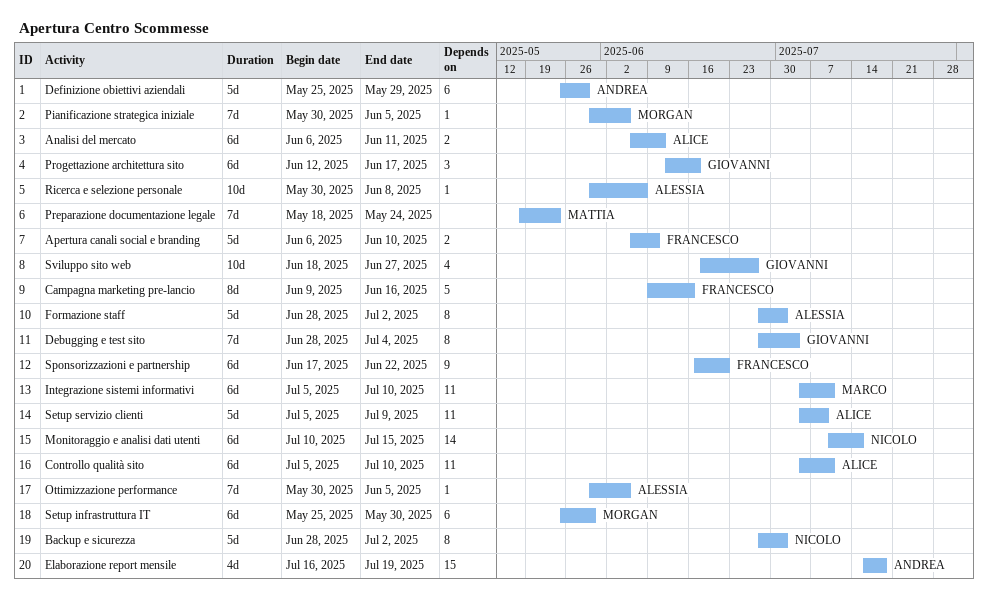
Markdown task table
Apertura Centro Scommesse

| ID | Task | Duration | Start | Finish | Predecessors | Resources |
|---|---|---|---|---|---|---|
| 1 | Definizione obiettivi aziendali | 5d | 2025-05-25 | 2025-05-29 | 6 | ANDREA |
| 2 | Pianificazione strategica iniziale | 7d | 2025-05-30 | 2025-06-05 | 1 | MORGAN |
| 3 | Analisi del mercato | 6d | 2025-06-06 | 2025-06-11 | 2 | ALICE |
| 4 | Progettazione architettura sito | 6d | 2025-06-12 | 2025-06-17 | 3 | GIOVANNI |
| 5 | Ricerca e selezione personale | 10d | 2025-05-30 | 2025-06-08 | 1 | ALESSIA |
| 6 | Preparazione documentazione legale | 7d | 2025-05-18 | 2025-05-24 |  | MATTIA |
| 7 | Apertura canali social e branding | 5d | 2025-06-06 | 2025-06-10 | 2 | FRANCESCO |
| 8 | Sviluppo sito web | 10d | 2025-06-18 | 2025-06-27 | 4 | GIOVANNI |
| 9 | Campagna marketing pre-lancio | 8d | 2025-06-09 | 2025-06-16 | 5 | FRANCESCO |
| 10 | Formazione staff | 5d | 2025-06-28 | 2025-07-02 | 8 | ALESSIA |
| 11 | Debugging e test sito | 7d | 2025-06-28 | 2025-07-04 | 8 | GIOVANNI |
| 12 | Sponsorizzazioni e partnership | 6d | 2025-06-17 | 2025-06-22 | 9 | FRANCESCO |
| 13 | Integrazione sistemi informativi | 6d | 2025-07-05 | 2025-07-10 | 11 | MARCO |
| 14 | Setup servizio clienti | 5d | 2025-07-05 | 2025-07-09 | 11 | ALICE |
| 15 | Monitoraggio e analisi dati utenti | 6d | 2025-07-10 | 2025-07-15 | 14 | NICOLO |
| 16 | Controllo qualità sito | 6d | 2025-07-05 | 2025-07-10 | 11 | ALICE |
| 17 | Ottimizzazione performance | 7d | 2025-05-30 | 2025-06-05 | 1 | ALESSIA |
| 18 | Setup infrastruttura IT | 6d | 2025-05-25 | 2025-05-30 | 6 | MORGAN |
| 19 | Backup e sicurezza | 5d | 2025-06-28 | 2025-07-02 | 8 | NICOLO |
| 20 | Elaborazione report mensile | 4d | 2025-07-16 | 2025-07-19 | 15 | ANDREA |
